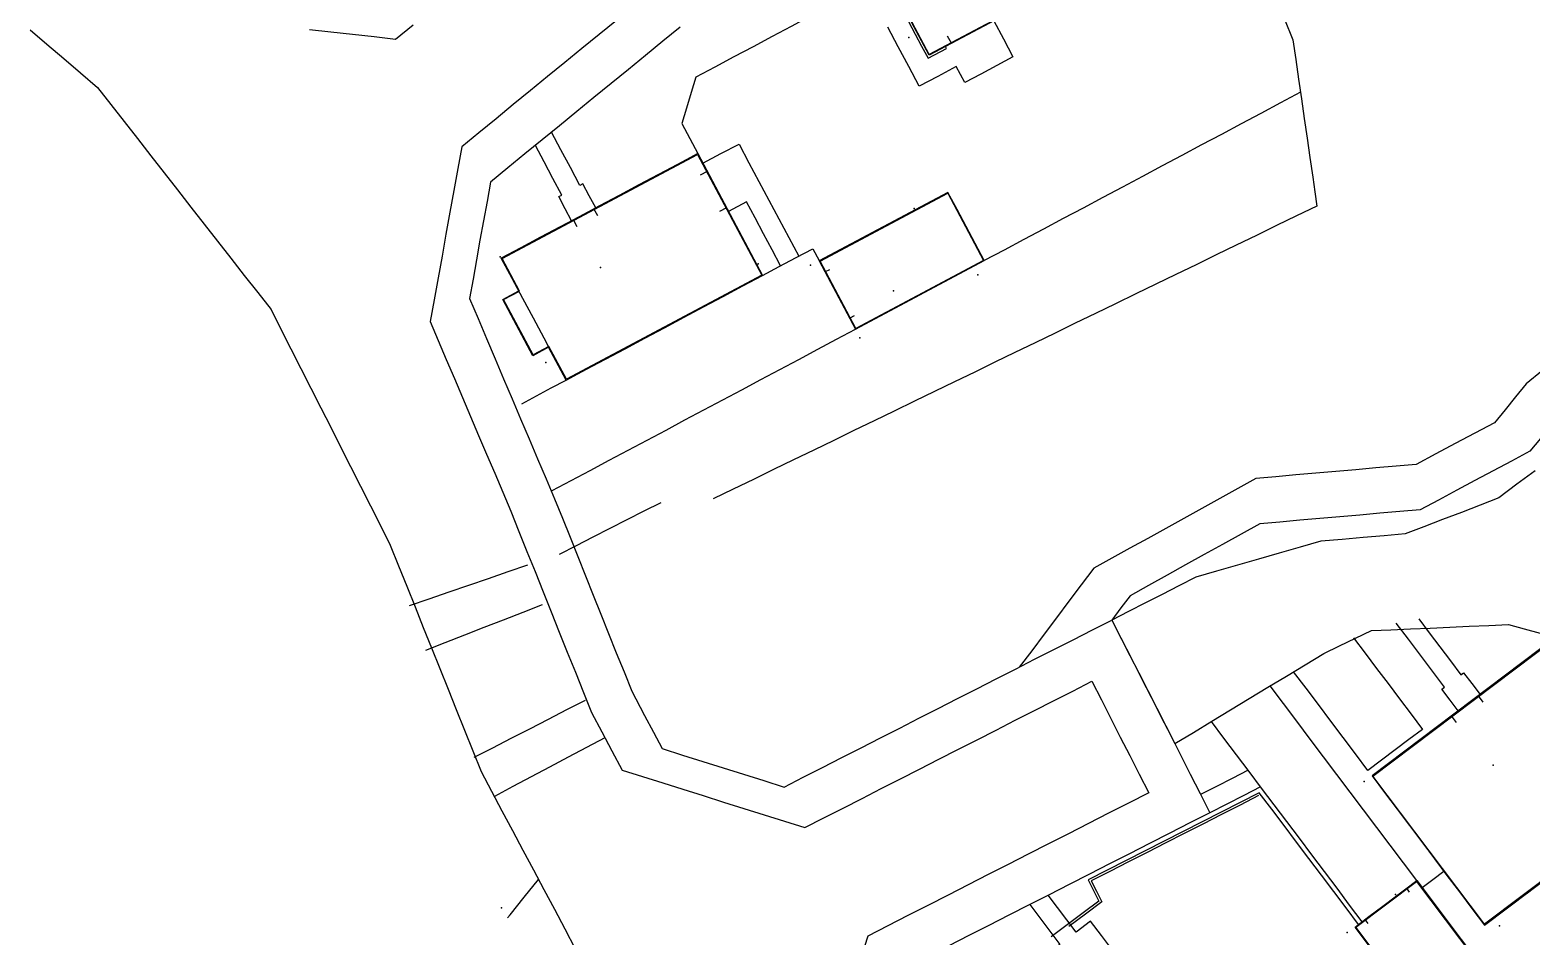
# Model space of a CAD drawing. Header units: metres. Extents: x 337936 to 338469, y 373266 to 374026.
# Drawn here: x 338170.9 to 338236.9, y 373559.8 to 373599.6 of the extents above; entities that cross this region are included whole.
import ezdxf

# ---------------------------------------------------------------- set-up
doc = ezdxf.new("R2010")
doc.units = ezdxf.units.M
for name, color, linetype in [('3D_LINES', 3, 'Continuous'), ('3D_Points', 1, 'Continuous'), ('PLOTS EXTERNAL LEVEL', 6, 'Continuous'), ('PLOTS FFL', 5, 'Continuous')]:
    doc.layers.add(name, color=color, linetype=linetype)

msp = doc.modelspace()

# ---------------------------------------------------------------- linework, layer by layer
at = {"layer": '3D_LINES'}
for points in [[(338206.315, 373608.59, 33.672), (338205.753, 373608.29, 33.672), (338205.19, 373607.991, 33.672), (338205.623, 373607.176, 33.672), (338206.083, 373606.313, 33.672), (338206.542, 373605.451, 33.672), (338207.001, 373604.588, 33.672), (338207.461, 373603.725, 33.672), (338207.92, 373602.862, 33.672), (338208.379, 373601.999, 33.672), (338208.838, 373601.136, 33.672), (338209.298, 373600.274, 33.672), (338209.757, 373599.411, 33.672), (338210.041, 373598.878, 33.672), (338210.324, 373598.345, 33.672), (338211.136, 373598.777, 33.672), (338211.089, 373598.865, 33.672)], [(338208.505, 373601.976, 33.692), (338207.666, 373601.529, 33.675), (338206.828, 373601.083, 33.675), (338205.989, 373600.637, 33.675), (338205.151, 373600.19, 33.675), (338204.312, 373599.744, 33.675), (338203.473, 373599.297, 33.692), (338202.635, 373598.851, 33.709), (338201.796, 373598.405, 33.726), (338200.958, 373597.958, 33.743), (338200.119, 373597.512, 33.741), (338199.913, 373596.836, 33.756), (338199.706, 373596.159, 33.764), (338199.5, 373595.483, 33.767), (338199.852, 373594.821, 33.757), (338200.204, 373594.159, 33.748)], [(338196.631, 373600.006, 33.598), (338195.876, 373599.39, 33.598), (338195.121, 373598.774, 33.598), (338194.366, 373598.157, 33.598), (338193.611, 373597.541, 33.598), (338192.856, 373596.925, 33.598), (338192.101, 373596.308, 33.598), (338191.346, 373595.692, 33.598), (338190.591, 373595.076, 33.598), (338189.836, 373594.459, 33.598), (338189.663, 373593.499, 33.598), (338189.491, 373592.539, 33.598), (338189.318, 373591.579, 33.598), (338189.145, 373590.619, 33.598), (338188.972, 373589.659, 33.598), (338188.799, 373588.699, 33.598), (338188.626, 373587.739, 33.598), (338188.453, 373586.779, 33.598), (338188.807, 373585.947, 33.598), (338189.161, 373585.114, 33.598), (338189.515, 373584.281, 33.598), (338189.869, 373583.448, 33.598), (338190.224, 373582.615, 33.598), (338190.578, 373581.783, 33.598), (338190.932, 373580.95, 33.598), (338191.286, 373580.117, 33.598), (338191.64, 373579.284, 33.598), (338191.994, 373578.451, 33.598), (338192.348, 373577.567, 33.598), (338192.703, 373576.683, 33.598), (338193.058, 373575.798, 33.598), (338193.412, 373574.914, 33.598), (338193.767, 373574.03, 33.598), (338194.122, 373573.145, 33.598), (338194.476, 373572.261, 33.598), (338194.831, 373571.377, 33.598), (338195.186, 373570.493, 33.598), (338195.54, 373569.608, 33.598), (338195.988, 373568.767, 33.598), (338196.436, 373567.925, 33.598), (338196.883, 373567.083, 33.598), (338197.774, 373566.802, 33.598), (338198.666, 373566.521, 33.598), (338199.557, 373566.24, 33.598), (338200.448, 373565.959, 33.598), (338201.34, 373565.678, 33.598), (338202.231, 373565.397, 33.598), (338203.122, 373565.116, 33.598), (338204.013, 373564.835, 33.598), (338204.905, 373564.554, 33.598), (338205.746, 373564.983, 33.598), (338206.587, 373565.411, 33.598), (338207.428, 373565.84, 33.598), (338208.269, 373566.268, 33.598), (338209.11, 373566.697, 33.598), (338209.951, 373567.125, 33.598), (338210.792, 373567.554, 33.598), (338211.633, 373567.982, 33.598), (338212.474, 373568.411, 33.598), (338213.315, 373568.839, 33.598), (338214.157, 373569.268, 33.598), (338214.998, 373569.697, 33.598), (338215.839, 373570.125, 33.598), (338216.68, 373570.554, 33.598), (338217.521, 373570.982, 33.598), (338217.937, 373570.165, 33.598), (338218.353, 373569.349, 33.598), (338218.769, 373568.532, 33.598), (338219.185, 373567.715, 33.598), (338219.602, 373566.898, 33.598), (338220.018, 373566.082, 33.598), (338219.136, 373565.632, 33.598), (338218.254, 373565.183, 33.598), (338217.373, 373564.734, 33.598), (338216.491, 373564.285, 33.598), (338215.609, 373563.835, 33.598), (338214.727, 373563.386, 33.598), (338213.846, 373562.937, 33.598), (338212.964, 373562.488, 33.598), (338212.082, 373562.038, 33.598), (338211.201, 373561.589, 33.598), (338210.319, 373561.14, 33.598), (338209.437, 373560.691, 33.598), (338208.556, 373560.241, 33.598), (338207.674, 373559.792, 33.598), (338207.388, 373558.885, 33.598)], [(338225.986, 373600.066, 33.672), (338226.35, 373599.15, 33.671), (338226.474, 373598.289, 33.669), (338226.599, 373597.427, 33.667), (338226.723, 373596.566, 33.665), (338226.847, 373595.704, 33.663), (338226.971, 373594.843, 33.661), (338227.096, 373593.981, 33.66), (338227.22, 373593.12, 33.658), (338227.31, 373592.485, 33.656), (338227.4, 373591.85, 33.655), (338226.516, 373591.421, 33.655), (338225.632, 373590.993, 33.656), (338224.748, 373590.564, 33.657), (338223.864, 373590.136, 33.658), (338222.98, 373589.707, 33.659), (338222.097, 373589.278, 33.66), (338221.213, 373588.85, 33.661), (338220.329, 373588.421, 33.663), (338219.445, 373587.993, 33.664), (338218.561, 373587.564, 33.665), (338217.677, 373587.135, 33.666), (338216.793, 373586.707, 33.667), (338215.909, 373586.278, 33.665), (338215.025, 373585.85, 33.656), (338214.141, 373585.421, 33.654), (338213.258, 373584.992, 33.655), (338212.374, 373584.564, 33.655), (338211.49, 373584.135, 33.655), (338210.606, 373583.707, 33.655), (338209.722, 373583.278, 33.655), (338208.838, 373582.849, 33.655), (338207.954, 373582.421, 33.653), (338207.07, 373581.992, 33.649), (338206.186, 373581.564, 33.644), (338205.302, 373581.135, 33.64), (338204.418, 373580.707, 33.635), (338203.535, 373580.278, 33.629), (338202.651, 373579.849, 33.62), (338201.767, 373579.421, 33.61), (338200.883, 373578.992, 33.6)], [(338213.003, 373599.884, 33.672), (338212.124, 373599.416, 33.672), (338211.245, 373598.948, 33.672), (338210.366, 373598.48, 33.672), (338209.927, 373599.303, 33.672), (338209.489, 373600.127, 33.672)], [(338170.873, 373599.598, 33.519), (338171.614, 373598.965, 33.528), (338172.355, 373598.332, 33.53), (338173.096, 373597.699, 33.532), (338173.838, 373597.066, 33.535), (338174.424, 373596.315, 33.539), (338175.01, 373595.565, 33.542), (338175.597, 373594.814, 33.546), (338176.183, 373594.064, 33.55), (338176.769, 373593.313, 33.554), (338177.356, 373592.563, 33.558), (338177.942, 373591.812, 33.562), (338178.528, 373591.062, 33.566), (338179.115, 373590.311, 33.57), (338179.701, 373589.561, 33.574), (338180.287, 373588.81, 33.578), (338180.874, 373588.06, 33.582), (338181.46, 373587.31, 33.586), (338181.897, 373586.447, 33.592), (338182.333, 373585.585, 33.597), (338182.77, 373584.723, 33.589), (338183.206, 373583.86, 33.581), (338183.643, 373582.998, 33.573), (338184.08, 373582.136, 33.565), (338184.516, 373581.274, 33.557), (338184.953, 373580.411, 33.549), (338185.389, 373579.549, 33.541), (338185.826, 373578.687, 33.534), (338186.263, 373577.824, 33.526), (338186.699, 373576.962, 33.518), (338187.061, 373576.059, 33.511), (338187.424, 373575.156, 33.509), (338187.786, 373574.252, 33.509), (338188.148, 373573.349, 33.509), (338188.511, 373572.446, 33.508), (338188.873, 373571.543, 33.506), (338189.235, 373570.639, 33.504), (338189.597, 373569.736, 33.502), (338189.96, 373568.833, 33.5), (338190.322, 373567.929, 33.498), (338190.684, 373567.026, 33.496), (338191.144, 373566.161, 33.494), (338191.605, 373565.295, 33.492), (338192.065, 373564.43, 33.493), (338192.525, 373563.564, 33.497), (338192.985, 373562.699, 33.498), (338193.446, 373561.833, 33.494), (338193.906, 373560.967, 33.489), (338194.366, 373560.102, 33.491), (338194.826, 373559.236, 33.493)], [(338183.147, 373599.614, 33.598), (338184.094, 373599.508, 33.598), (338185.041, 373599.402, 33.598), (338185.988, 373599.296, 33.598), (338186.935, 373599.19, 33.598), (338187.702, 373599.817, 33.598)], [(338199.431, 373599.71, 33.611), (338198.674, 373599.092, 33.602), (338197.917, 373598.474, 33.594), (338197.159, 373597.856, 33.585), (338196.402, 373597.238, 33.577), (338195.645, 373596.619, 33.568), (338194.887, 373596.001, 33.559), (338194.13, 373595.383, 33.551), (338193.373, 373594.765, 33.542), (338192.616, 373594.146, 33.534), (338191.858, 373593.528, 33.525), (338191.101, 373592.91, 33.517), (338190.948, 373592.057, 33.515), (338190.794, 373591.203, 33.509), (338190.64, 373590.35, 33.522), (338190.486, 373589.497, 33.53), (338190.333, 373588.643, 33.532), (338190.179, 373587.79, 33.53), (338190.553, 373586.91, 33.523), (338190.927, 373586.031, 33.522), (338191.301, 373585.151, 33.522), (338191.675, 373584.271, 33.522), (338192.049, 373583.391, 33.522), (338192.423, 373582.512, 33.522), (338192.797, 373581.632, 33.52), (338193.171, 373580.752, 33.518), (338193.545, 373579.873, 33.521), (338193.919, 373578.993, 33.524), (338194.258, 373578.148, 33.527), (338194.597, 373577.304, 33.53), (338194.935, 373576.459, 33.533), (338195.274, 373575.615, 33.536), (338195.613, 373574.77, 33.539), (338195.951, 373573.925, 33.542), (338196.29, 373573.081, 33.545), (338196.629, 373572.236, 33.548), (338196.968, 373571.392, 33.551), (338197.306, 373570.547, 33.554), (338197.485, 373570.211, 33.555), (338197.873, 373569.481, 33.551), (338198.261, 373568.752, 33.547), (338198.649, 373568.022, 33.544), (338199.54, 373567.741, 33.544), (338200.432, 373567.46, 33.544), (338201.323, 373567.179, 33.544), (338202.214, 373566.898, 33.544), (338203.105, 373566.617, 33.544), (338203.997, 373566.336, 33.544), (338204.844, 373566.768, 33.549), (338205.691, 373567.199, 33.553), (338206.538, 373567.631, 33.558), (338207.384, 373568.062, 33.562), (338208.231, 373568.494, 33.567), (338209.078, 373568.925, 33.571), (338209.925, 373569.357, 33.576), (338210.772, 373569.788, 33.58), (338211.619, 373570.22, 33.585), (338212.466, 373570.651, 33.587), (338213.313, 373571.083, 33.587), (338214.16, 373571.515, 33.587), (338215.007, 373571.946, 33.587), (338215.854, 373572.378, 33.587), (338216.701, 373572.809, 33.587), (338217.548, 373573.241, 33.587), (338218.395, 373573.672, 33.587), (338218.826, 373572.826, 33.582), (338219.257, 373571.979, 33.577), (338219.689, 373571.133, 33.571), (338220.12, 373570.286, 33.566), (338220.551, 373569.44, 33.561), (338220.983, 373568.593, 33.556), (338221.414, 373567.747, 33.55), (338221.845, 373566.901, 33.545), (338222.276, 373566.054, 33.54), (338222.708, 373565.208, 33.535), (338221.825, 373564.758, 33.535), (338220.942, 373564.308, 33.535), (338220.059, 373563.858, 33.535), (338219.176, 373563.408, 33.535), (338218.293, 373562.958, 33.535), (338217.411, 373562.509, 33.535), (338216.528, 373562.059, 33.535), (338215.645, 373561.609, 33.534), (338214.762, 373561.159, 33.534), (338213.879, 373560.709, 33.53), (338212.996, 373560.259, 33.525), (338212.113, 373559.81, 33.52), (338211.23, 373559.36, 33.519)], [(338213.208, 373599.991, 33.675), (338213.631, 373599.197, 33.675), (338214.054, 373598.402, 33.675), (338213.347, 373598.026, 33.675), (338212.641, 373597.651, 33.675), (338211.935, 373597.275, 33.675), (338211.559, 373597.981, 33.675), (338210.747, 373597.549, 33.675), (338209.936, 373597.117, 33.675), (338209.476, 373597.981, 33.675), (338209.016, 373598.845, 33.675), (338208.556, 373599.71, 33.675)], [(338211.35, 373599.004, 33.675), (338211.184, 373599.315, 33.675)], [(338226.682, 373596.85, 33.666), (338225.814, 373596.388, 33.663), (338224.946, 373595.926, 33.661), (338224.078, 373595.464, 33.662), (338223.21, 373595.002, 33.663), (338222.341, 373594.54, 33.664), (338221.473, 373594.078, 33.665), (338220.605, 373593.615, 33.666), (338219.737, 373593.153, 33.667), (338218.869, 373592.691, 33.668), (338218.001, 373592.229, 33.669), (338217.133, 373591.767, 33.67), (338216.265, 373591.305, 33.671), (338215.397, 373590.843, 33.672), (338214.529, 373590.381, 33.673), (338213.661, 373589.919, 33.674), (338212.793, 373589.457, 33.675)], [(338195.723, 373591.773, 33.702), (338195.441, 373592.303, 33.662), (338195.159, 373592.833, 33.622), (338195.027, 373592.762, 33.616), (338194.612, 373593.541, 33.559), (338194.198, 373594.32, 33.553), (338193.783, 373595.099, 33.547)], [(338200.204, 373594.159, 33.528), (338199.341, 373593.699, 33.528), (338198.478, 373593.24, 33.528), (338197.615, 373592.781, 33.528), (338196.752, 373592.321, 33.528), (338195.889, 373591.862, 33.528), (338195.026, 373591.402, 33.528), (338194.163, 373590.943, 33.528), (338193.299, 373590.483, 33.528), (338192.436, 373590.024, 33.528), (338191.573, 373589.565, 33.528), (338192.039, 373588.689, 33.528), (338192.505, 373587.814, 33.528), (338192.971, 373586.939, 33.528), (338193.437, 373586.063, 33.528), (338193.903, 373585.188, 33.528), (338194.163, 373584.699, 33.528), (338194.423, 373584.211, 33.528), (338195.286, 373584.67, 33.528), (338196.149, 373585.13, 33.528), (338197.012, 373585.589, 33.528), (338197.875, 373586.048, 33.528), (338198.739, 373586.508, 33.528), (338199.602, 373586.967, 33.528), (338200.465, 373587.427, 33.528), (338201.328, 373587.886, 33.528), (338202.191, 373588.346, 33.528), (338203.054, 373588.805, 33.528)], [(338194.664, 373591.21, 33.658), (338194.382, 373591.739, 33.618), (338194.1, 373592.269, 33.578), (338194.232, 373592.339, 33.584), (338193.846, 373593.066, 33.55), (338193.459, 373593.792, 33.544), (338193.072, 373594.519, 33.539)], [(338203.848, 373589.228, 33.675), (338203.474, 373589.93, 33.675), (338203.101, 373590.632, 33.675), (338202.727, 373591.335, 33.684), (338202.353, 373592.037, 33.694), (338201.559, 373591.614, 33.71), (338201.183, 373592.32, 33.721), (338200.807, 373593.027, 33.731), (338200.431, 373593.733, 33.741), (338201.225, 373594.156, 33.725), (338202.02, 373594.579, 33.709), (338202.457, 373593.757, 33.697), (338202.894, 373592.936, 33.685), (338203.331, 373592.115, 33.675), (338203.768, 373591.293, 33.675), (338204.206, 373590.472, 33.675), (338204.643, 373589.651, 33.675)], [(338200.623, 373593.373, 33.736), (338200.312, 373593.208, 33.742)], [(338212.793, 373589.457, 33.672), (338212.394, 373590.206, 33.672), (338211.995, 373590.955, 33.672), (338211.596, 373591.704, 33.672), (338211.197, 373592.454, 33.672), (338210.475, 373592.069, 33.672), (338209.752, 373591.684, 33.672), (338208.911, 373591.237, 33.672), (338208.069, 373590.789, 33.672), (338207.228, 373590.341, 33.672), (338206.387, 373589.893, 33.672), (338205.546, 373589.445, 33.672), (338205.944, 373588.696, 33.672), (338206.343, 373587.947, 33.672), (338206.742, 373587.198, 33.672), (338207.141, 373586.448, 33.672)], [(338195.81, 373591.421, 33.722), (338195.644, 373591.732, 33.698)], [(338201.473, 373591.776, 33.713), (338201.162, 373591.61, 33.719)], [(338194.908, 373590.941, 33.685), (338194.742, 373591.252, 33.661)], [(338203.054, 373588.805, 33.672), (338203.79, 373589.197, 33.672), (338204.525, 373589.588, 33.672), (338205.261, 373589.98, 33.672), (338205.538, 373589.459, 33.672), (338205.546, 373589.445, 33.672)], [(338205.995, 373589.059, 33.675), (338205.805, 373588.958, 33.675)], [(338193.656, 373585.651, 33.554), (338192.961, 373585.281, 33.524), (338192.522, 373586.105, 33.524), (338192.083, 373586.93, 33.524), (338191.644, 373587.755, 33.524), (338192.34, 373588.125, 33.537)], [(338207.071, 373587.037, 33.675), (338206.881, 373586.936, 33.675)], [(338193.815, 373579.356, 33.672), (338194.648, 373579.799, 33.672), (338195.481, 373580.242, 33.672), (338196.314, 373580.686, 33.672), (338197.146, 373581.129, 33.672), (338197.979, 373581.572, 33.672), (338198.812, 373582.016, 33.672), (338199.645, 373582.459, 33.672), (338200.478, 373582.902, 33.672), (338201.311, 373583.346, 33.672), (338202.143, 373583.789, 33.672), (338202.976, 373584.232, 33.672), (338203.809, 373584.676, 33.672), (338204.642, 373585.119, 33.672), (338205.475, 373585.562, 33.672), (338206.308, 373586.006, 33.672), (338207.141, 373586.449, 33.672)], [(338192.473, 373583.173, 33.522), (338193.123, 373583.519, 33.523), (338193.773, 373583.865, 33.527), (338194.423, 373584.211, 33.534)], [(338237.321, 373584.637, 33.656), (338236.594, 373584.048, 33.653), (338236.133, 373583.479, 33.651), (338235.672, 373582.909, 33.649), (338235.211, 373582.34, 33.646), (338234.349, 373581.882, 33.644), (338233.486, 373581.423, 33.641), (338232.624, 373580.964, 33.638), (338231.761, 373580.506, 33.639), (338230.881, 373580.429, 33.64), (338230.001, 373580.352, 33.642), (338229.12, 373580.275, 33.643), (338228.24, 373580.198, 33.644), (338227.359, 373580.121, 33.646), (338226.479, 373580.044, 33.647), (338225.599, 373579.967, 33.648), (338224.718, 373579.89, 33.643), (338223.928, 373579.451, 33.634), (338223.137, 373579.013, 33.625), (338222.346, 373578.574, 33.616), (338221.556, 373578.136, 33.608), (338220.765, 373577.698, 33.601), (338219.974, 373577.259, 33.6), (338219.184, 373576.821, 33.6), (338218.393, 373576.383, 33.6), (338217.602, 373575.944, 33.6), (338217.057, 373575.22, 33.598), (338216.512, 373574.497, 33.596), (338215.967, 373573.773, 33.593), (338215.422, 373573.049, 33.591), (338214.877, 373572.326, 33.589), (338214.331, 373571.602, 33.587)], [(338237.226, 373581.651, 33.648), (338236.766, 373581.082, 33.646), (338235.961, 373580.654, 33.644), (338235.156, 373580.225, 33.641), (338234.351, 373579.797, 33.638), (338233.546, 373579.369, 33.636), (338232.741, 373578.941, 33.636), (338231.936, 373578.513, 33.637), (338231.055, 373578.436, 33.639), (338230.175, 373578.359, 33.64), (338229.295, 373578.282, 33.641), (338228.414, 373578.205, 33.643), (338227.534, 373578.128, 33.638), (338226.653, 373578.051, 33.633), (338225.773, 373577.974, 33.628), (338224.893, 373577.897, 33.622), (338224.079, 373577.446, 33.613), (338223.266, 373576.995, 33.604), (338222.453, 373576.545, 33.595), (338221.64, 373576.094, 33.591), (338220.826, 373575.643, 33.591), (338220.013, 373575.192, 33.59), (338219.2, 373574.741, 33.59), (338218.797, 373574.207, 33.589), (338218.395, 373573.672, 33.587)], [(338236.99, 373580.231, 33.548), (338236.195, 373579.632, 33.548), (338235.4, 373579.033, 33.548), (338234.576, 373578.717, 33.548), (338233.753, 373578.401, 33.548), (338232.929, 373578.085, 33.548), (338232.106, 373577.769, 33.548), (338231.282, 373577.452, 33.548), (338230.358, 373577.372, 33.548), (338229.434, 373577.291, 33.548), (338228.509, 373577.21, 33.548), (338227.585, 373577.129, 33.548), (338226.668, 373576.866, 33.548), (338225.751, 373576.603, 33.548), (338224.834, 373576.34, 33.548), (338223.917, 373576.077, 33.548), (338222.999, 373575.814, 33.548), (338222.082, 373575.551, 33.548), (338221.345, 373575.175, 33.548), (338220.607, 373574.8, 33.548), (338219.87, 373574.424, 33.548), (338219.132, 373574.048, 33.548), (338218.395, 373573.672, 33.548), (338218.79, 373572.897, 33.548), (338219.185, 373572.121, 33.548), (338219.58, 373571.346, 33.548), (338219.975, 373570.57, 33.548), (338220.371, 373569.795, 33.548), (338220.766, 373569.019, 33.548), (338221.161, 373568.244, 33.548), (338221.979, 373568.739, 33.548), (338222.797, 373569.234, 33.548), (338223.616, 373569.728, 33.548), (338224.434, 373570.223, 33.548), (338225.252, 373570.718, 33.548), (338226.071, 373571.213, 33.548), (338226.889, 373571.708, 33.548), (338227.707, 373572.203, 33.548), (338228.405, 373572.537, 33.548), (338229.102, 373572.872, 33.548), (338229.8, 373573.206, 33.548), (338230.66, 373573.244, 33.548), (338231.52, 373573.282, 33.548), (338232.379, 373573.32, 33.548), (338233.239, 373573.358, 33.548), (338234.099, 373573.396, 33.548), (338234.959, 373573.434, 33.548), (338235.819, 373573.473, 33.548), (338236.516, 373573.286, 33.548), (338237.212, 373573.099, 33.548)], [(338198.584, 373578.826, 33.575), (338197.839, 373578.447, 33.566), (338197.094, 373578.067, 33.558), (338196.349, 373577.688, 33.55), (338195.604, 373577.308, 33.541), (338194.859, 373576.929, 33.533), (338194.114, 373576.549, 33.525)], [(338192.733, 373576.079, 33.51), (338191.866, 373575.782, 33.51), (338190.999, 373575.485, 33.511), (338190.132, 373575.187, 33.511), (338189.264, 373574.89, 33.511), (338188.397, 373574.593, 33.51), (338187.53, 373574.296, 33.509)], [(338193.371, 373574.337, 33.515), (338192.517, 373574.004, 33.507), (338191.663, 373573.671, 33.507), (338190.809, 373573.338, 33.507), (338189.954, 373573.005, 33.507), (338189.1, 373572.672, 33.508), (338188.246, 373572.339, 33.508)], [(338231.882, 373573.722, 33.614), (338232.344, 373573.108, 33.61), (338232.806, 373572.495, 33.605), (338233.269, 373571.881, 33.601), (338233.731, 373571.268, 33.597), (338233.851, 373571.358, 33.599), (338234.212, 373570.879, 33.595), (338234.573, 373570.399, 33.594), (338234.094, 373570.038, 33.588), (338233.615, 373569.677, 33.581), (338233.254, 373570.156, 33.583), (338232.892, 373570.636, 33.586), (338233.012, 373570.726, 33.588), (338232.483, 373571.429, 33.592), (338231.953, 373572.131, 33.597), (338231.424, 373572.834, 33.602), (338230.894, 373573.536, 33.607)], [(338229.017, 373572.889, 33.59), (338229.522, 373572.219, 33.585), (338230.027, 373571.549, 33.581), (338230.531, 373570.88, 33.576), (338231.036, 373570.21, 33.572), (338231.541, 373569.54, 33.567), (338232.045, 373568.87, 33.563), (338231.446, 373568.419, 33.555), (338230.848, 373567.968, 33.547), (338230.249, 373567.516, 33.539), (338229.65, 373567.065, 33.531), (338229.105, 373567.788, 33.536), (338228.56, 373568.51, 33.541), (338228.016, 373569.233, 33.546), (338227.471, 373569.956, 33.551), (338226.927, 373570.679, 33.556), (338226.382, 373571.401, 33.56)], [(338237.024, 373572.247, 33.623), (338236.305, 373571.705, 33.613), (338235.585, 373571.162, 33.604), (338234.866, 373570.62, 33.595), (338234.147, 373570.078, 33.585), (338233.427, 373569.536, 33.576), (338232.708, 373568.994, 33.567), (338231.988, 373568.452, 33.557), (338231.269, 373567.91, 33.548), (338230.55, 373567.368, 33.539), (338229.83, 373566.825, 33.53), (338230.379, 373566.098, 33.529), (338230.927, 373565.37, 33.529), (338231.476, 373564.642, 33.529), (338232.024, 373563.914, 33.529), (338232.573, 373563.186, 33.529), (338233.121, 373562.458, 33.529), (338233.67, 373561.73, 33.528), (338234.218, 373561.003, 33.528), (338234.766, 373560.275, 33.528), (338235.178, 373560.585, 33.528), (338235.944, 373561.162, 33.528), (338236.711, 373561.74, 33.528), (338237.478, 373562.318, 33.528)], [(338231.792, 373562.227, 33.544), (338231.207, 373563.005, 33.544), (338230.621, 373563.782, 33.534), (338230.035, 373564.559, 33.525), (338229.45, 373565.336, 33.525), (338228.864, 373566.114, 33.525), (338228.278, 373566.891, 33.529), (338227.693, 373567.668, 33.535), (338227.107, 373568.445, 33.54), (338226.521, 373569.223, 33.545), (338225.935, 373570, 33.55), (338225.35, 373570.777, 33.556)], [(338234.714, 373570.065, 33.605), (338234.502, 373570.346, 33.593)], [(338195.261, 373570.143, 33.532), (338194.446, 373569.724, 33.523), (338193.631, 373569.304, 33.514), (338192.815, 373568.885, 33.505), (338192, 373568.466, 33.498), (338191.185, 373568.046, 33.498), (338190.37, 373567.627, 33.498)], [(338229.396, 373560.422, 33.525), (338228.844, 373561.155, 33.525), (338228.292, 373561.888, 33.525), (338227.74, 373562.621, 33.525), (338227.187, 373563.354, 33.525), (338226.635, 373564.086, 33.525), (338226.083, 373564.819, 33.525), (338225.531, 373565.552, 33.53), (338224.978, 373566.285, 33.535), (338224.426, 373567.018, 33.54), (338223.874, 373567.751, 33.544), (338223.322, 373568.484, 33.549), (338222.769, 373569.217, 33.554)], [(338233.538, 373569.178, 33.589), (338233.326, 373569.46, 33.577)], [(338196.127, 373568.504, 33.54), (338195.318, 373568.074, 33.531), (338194.509, 373567.644, 33.522), (338193.699, 373567.213, 33.513), (338192.89, 373566.783, 33.504), (338192.081, 373566.353, 33.495), (338191.271, 373565.922, 33.494)], [(338224.385, 373567.072, 33.54), (338223.69, 373566.718, 33.54), (338222.994, 373566.364, 33.54), (338222.299, 373566.01, 33.54)], [(338224.935, 373566.343, 33.535), (338224.193, 373565.964, 33.535), (338223.45, 373565.586, 33.535), (338222.708, 373565.208, 33.535)], [(338229.237, 373560.302, 33.525), (338228.692, 373561.025, 33.525), (338228.147, 373561.748, 33.525), (338227.602, 373562.472, 33.525), (338227.057, 373563.195, 33.525), (338226.511, 373563.918, 33.525), (338225.966, 373564.642, 33.525), (338225.421, 373565.365, 33.529), (338224.876, 373566.088, 33.534), (338224.041, 373565.663, 33.534), (338223.206, 373565.237, 33.534), (338222.371, 373564.812, 33.534), (338221.536, 373564.386, 33.534), (338220.701, 373563.961, 33.534), (338219.866, 373563.535, 33.534), (338219.03, 373563.11, 33.534), (338218.195, 373562.684, 33.534), (338217.36, 373562.259, 33.533), (338217.597, 373561.794, 33.531), (338217.833, 373561.33, 33.528), (338217.135, 373560.804, 33.527), (338216.437, 373560.278, 33.526), (338215.739, 373559.752, 33.525)], [(338224.847, 373565.961, 33.533), (338224.03, 373565.545, 33.533), (338223.213, 373565.128, 33.533), (338222.396, 373564.712, 33.533), (338221.579, 373564.296, 33.533), (338220.762, 373563.88, 33.533), (338219.945, 373563.464, 33.533), (338219.129, 373563.047, 33.533), (338218.312, 373562.631, 33.533), (338217.495, 373562.215, 33.533), (338217.728, 373561.758, 33.53), (338217.961, 373561.3, 33.527), (338217.237, 373560.755, 33.526), (338216.514, 373560.21, 33.525)], [(338232.026, 373561.918, 33.539), (338232.505, 373562.279, 33.55), (338232.984, 373562.64, 33.561)], [(338191.854, 373560.596, 33.48), (338191.961, 373560.729, 33.48), (338192.587, 373561.5, 33.48), (338193.213, 373562.27, 33.48)], [(338235.645, 373557.114, 33.529), (338234.968, 373556.603, 33.529), (338234.29, 373556.093, 33.529), (338233.612, 373555.582, 33.529), (338232.934, 373555.071, 33.529), (338232.606, 373555.507, 33.529), (338232.018, 373556.286, 33.529), (338231.431, 373557.066, 33.529), (338230.843, 373557.846, 33.529), (338230.256, 373558.625, 33.529), (338229.668, 373559.405, 33.528), (338229.081, 373560.184, 33.528), (338229.69, 373560.643, 33.528), (338230.299, 373561.102, 33.528), (338230.908, 373561.561, 33.529), (338231.35, 373561.894, 33.529), (338231.792, 373562.227, 33.529)], [(338231.48, 373561.723, 33.531), (338231.351, 373561.895, 33.534)], [(338214.792, 373561.175, 33.534), (338215.232, 373560.592, 33.53), (338215.671, 373560.009, 33.527), (338216.11, 373559.427, 33.525), (338216.029, 373559.366, 33.525), (338216.511, 373558.727, 33.525), (338216.992, 373558.088, 33.525), (338217.474, 373557.45, 33.525), (338218.193, 373557.991, 33.525), (338218.911, 373558.533, 33.525), (338218.43, 373559.172, 33.525), (338217.948, 373559.811, 33.525), (338217.467, 373560.449, 33.525), (338216.828, 373559.968, 33.525), (338216.421, 373560.509, 33.527), (338216.014, 373561.049, 33.531), (338215.607, 373561.59, 33.534)], [(338229.652, 373560.345, 33.525), (338229.522, 373560.517, 33.525)]]:
    msp.add_polyline3d(points, dxfattribs=at)
at = {"layer": '3D_Points'}
for p in [(338209.472, 373599.259, 33.675), (338209.716, 373591.753, 33.675), (338191.523, 373589.626, 33.525), (338195.941, 373589.152, 33.825), (338202.866, 373589.323, 33.675), (338205.165, 373589.26, 33.675), (338212.509, 373588.827, 33.675), (338208.799, 373588.129, 33.675), (338207.326, 373586.068, 33.675), (338193.53, 373584.989, 33.525), (338235.156, 373567.294, 33.675), (338229.483, 373566.583, 33.525), (338230.862, 373561.623, 33.525), (338191.585, 373561.035, 33.485), (338228.734, 373559.942, 33.525), (338235.432, 373560.247, 33.525)]:
    msp.add_point(p, dxfattribs=at)
at = {"layer": 'PLOTS EXTERNAL LEVEL'}
for points in [[(338210.366, 373598.48, 33.825), (338205.983, 373606.714, 33.825), (338211.257, 373609.521, 33.825), (338216.532, 373612.329, 33.825), (338220.914, 373604.095, 33.825), (338215.64, 373601.287, 33.825), (338210.366, 373598.48, 33.825)], [(338192.961, 373585.281, 33.825), (338191.644, 373587.755, 33.825), (338192.34, 373588.125, 33.825), (338191.573, 373589.565, 33.825), (338200.204, 373594.159, 33.825), (338203.054, 373588.805, 33.825), (338194.423, 373584.211, 33.825), (338193.656, 373585.651, 33.825), (338192.961, 373585.281, 33.825)], [(338212.793, 373589.457, 33.675), (338211.197, 373592.454, 33.675), (338205.546, 373589.445, 33.675), (338207.141, 373586.448, 33.675), (338212.793, 373589.457, 33.675)], [(338237.908, 373572.913, 33.675), (338229.83, 373566.825, 33.675), (338234.766, 373560.275, 33.675), (338242.845, 373566.362, 33.675), (338237.908, 373572.913, 33.675)], [(338235.645, 373557.114, 33.525), (338232.934, 373555.071, 33.525), (338229.081, 373560.184, 33.525), (338231.792, 373562.227, 33.525), (338235.645, 373557.114, 33.525)]]:
    msp.add_polyline3d(points, dxfattribs=at)
at = {"layer": 'PLOTS FFL'}
for points in [[(338210.376, 373598.514, 33.825), (338206.017, 373606.703, 33.825), (338211.269, 373609.499, 33.825), (338216.521, 373612.295, 33.825), (338220.881, 373604.105, 33.825), (338215.628, 373601.31, 33.825), (338210.376, 373598.514, 33.825)], [(338192.972, 373585.315, 33.825), (338191.678, 373587.744, 33.825), (338192.373, 373588.114, 33.825), (338191.607, 373589.554, 33.825), (338200.194, 373594.125, 33.825), (338203.02, 373588.815, 33.825), (338194.433, 373584.245, 33.825), (338193.667, 373585.684, 33.825), (338192.972, 373585.315, 33.825)], [(338212.759, 373589.467, 33.675), (338207.151, 373586.482, 33.675), (338205.579, 373589.435, 33.675), (338211.187, 373592.42, 33.675), (338212.759, 373589.467, 33.675)], [(338237.903, 373572.878, 33.675), (338242.81, 373566.367, 33.675), (338234.771, 373560.31, 33.675), (338229.865, 373566.821, 33.675), (338237.903, 373572.878, 33.675)], [(338235.61, 373557.119, 33.525), (338232.939, 373555.106, 33.525), (338229.116, 373560.179, 33.525), (338231.787, 373562.192, 33.525), (338235.61, 373557.119, 33.525)]]:
    msp.add_polyline3d(points, dxfattribs=at)

doc.saveas('drawing.dxf')
